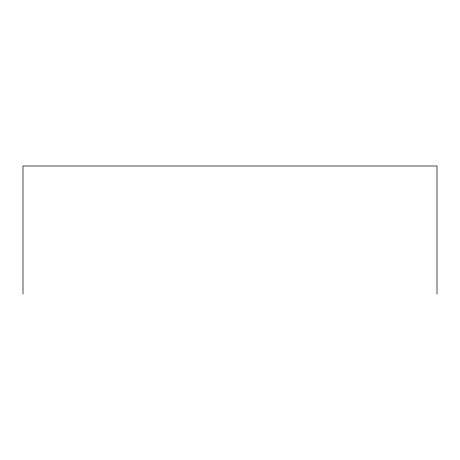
<?xml version="1.0" encoding="UTF-8"?>
<svg xmlns="http://www.w3.org/2000/svg" width="460" height="460" viewBox="0 0 460 460"><rect width="100%" height="100%" fill="white"/><g stroke="black" fill="none" stroke-linecap="round" stroke-linejoin="round"><path stroke-width="0.69" d="M437 294.003L437 165.997L23 165.997L23 294.003"/></g></svg>
